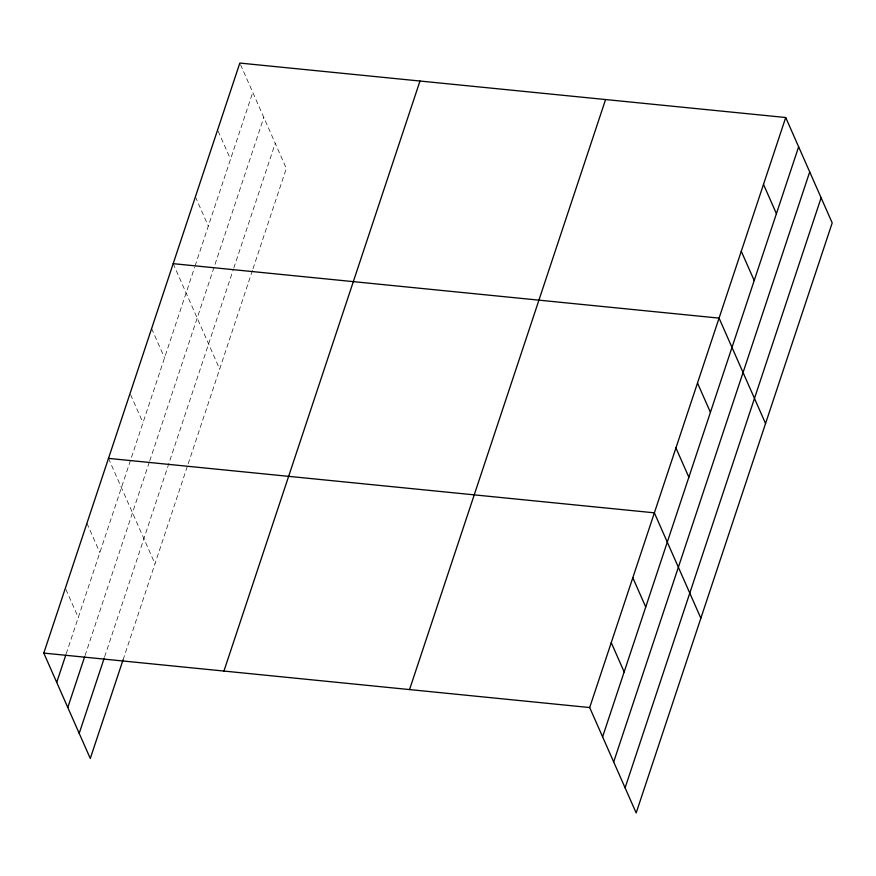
<?xml version="1.0" encoding="UTF-8"?>
<svg xmlns="http://www.w3.org/2000/svg" width="876" height="876" viewBox="0 0 876 876"><rect width="100%" height="100%" fill="white"/><g stroke="black" fill="none" stroke-linecap="round" stroke-linejoin="round"><path stroke-width="0.66" stroke-dasharray="4.38 3.29" d="M66.204 653.825L194.647 267.246M195.074 265.954L252.748 92.352M85.049 655.577L149.303 462.156M149.741 460.864L263.829 117.461M104.649 656.781L233.366 269.37M233.793 268.078L275.239 143.335M123.067 659.836L187.749 465.123M188.187 463.82L252.562 270.049M252.989 268.757L286.321 168.455L239.827 63.061M218.157 131.148L230.53 159.224M195.403 196.804L208.313 226.085M173.185 263.665L219.668 369.07M151.614 328.577L164.535 357.868M130.59 394.693L142.974 422.769M108.493 458.378L154.975 563.772M86.932 523.279L99.842 552.57M65.897 589.406L78.282 617.481"/><path stroke-width="1.31" d="M123.067 659.836L90.283 758.485L43.8 653.091L239.827 63.061L785.717 117.515L832.2 222.909L636.173 812.939L589.679 707.545L785.717 117.515M56.721 682.382L65.777 655.117M67.791 707.501L84.611 656.869M79.212 733.376L104.222 658.084M223.938 671.06L419.976 81.03M409.541 689.576L605.579 99.546M602.6 736.836L798.638 146.807M613.682 761.945L809.709 171.915M625.092 787.831L821.119 197.79M173.185 263.665L719.065 318.119L765.547 423.524M108.493 458.378L654.372 512.832L700.855 618.226M43.8 653.091L589.679 707.545M763.5 184.387L776.421 213.678M741.282 251.259L754.203 280.539M697.504 383.031L710.414 412.322M675.933 447.932L688.854 477.223M632.811 577.733L645.732 607.024M611.251 642.645L624.161 671.936"/></g></svg>
